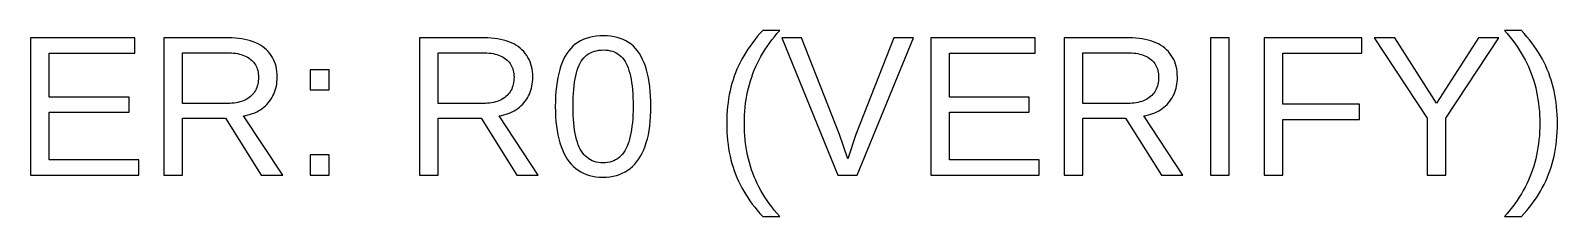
# Model space of a CAD drawing. Extents: x -27 to 133, y -77 to 15.
# Drawn here: x 24.47 to 40.9, y -37.8 to -35.8 of the extents above; entities that cross this region are included whole.
import ezdxf

# ---------------------------------------------------------------- set-up
doc = ezdxf.new("R2010")
doc.units = 0
doc.layers.get('0').update_dxf_attribs({"linetype": 'CONTINUOUS'})

msp = doc.modelspace()

# ---------------------------------------------------------------- linework, layer by layer
for points in [[(32.5013, -37.7684), (32.4727, -37.7339), (32.4453, -37.6991), (32.4192, -37.664), (32.3944, -37.6287), (32.3708, -37.593), (32.3486, -37.5571), (32.3276, -37.521), (32.3078, -37.4845), (32.2894, -37.4478), (32.2722, -37.4108), (32.2563, -37.3735), (32.2417, -37.336), (32.2282, -37.298), (32.2159, -37.2595), (32.2046, -37.2205), (32.1943, -37.1809), (32.1852, -37.1408), (32.1771, -37.1001), (32.1701, -37.0588), (32.1642, -37.017), (32.1594, -36.9747), (32.1556, -36.9318), (32.1529, -36.8884), (32.1513, -36.8444), (32.1508, -36.7999), (32.1513, -36.7552), (32.1529, -36.7111), (32.1557, -36.6675), (32.1595, -36.6245), (32.1644, -36.582), (32.1703, -36.54), (32.1774, -36.4986), (32.1856, -36.4578), (32.1948, -36.4175), (32.2052, -36.3777), (32.2166, -36.3385), (32.2291, -36.2999), (32.2427, -36.2618), (32.2575, -36.2241), (32.2735, -36.1867), (32.2907, -36.1497), (32.3092, -36.113), (32.3289, -36.0766), (32.3499, -36.0405), (32.3721, -36.0048), (32.3955, -35.9694), (32.4202, -35.9343), (32.4461, -35.8995), (32.4732, -35.8651), (32.5016, -35.831), (32.5313, -35.7972), (32.3484, -35.7972), (32.3186, -35.8302), (32.29, -35.8635), (32.2626, -35.8972), (32.2365, -35.9312), (32.2115, -35.9655), (32.1878, -36.0002), (32.1653, -36.0352), (32.144, -36.0705), (32.1239, -36.1062), (32.105, -36.1422), (32.0873, -36.1786), (32.0709, -36.2153), (32.0556, -36.2523), (32.0416, -36.2899), (32.0286, -36.3282), (32.0168, -36.3672), (32.0061, -36.407), (31.9965, -36.4474), (31.9881, -36.4887), (31.9808, -36.5306), (31.9746, -36.5733), (31.9695, -36.6168), (31.9656, -36.6609), (31.9628, -36.7058), (31.9611, -36.7515), (31.9605, -36.7978), (31.9605, -36.802), (31.9611, -36.8481), (31.9627, -36.8934), (31.9655, -36.9381), (31.9695, -36.982), (31.9745, -37.0253), (31.9807, -37.0678), (31.9879, -37.1097), (31.9963, -37.1508), (32.0058, -37.1913), (32.0165, -37.231), (32.0282, -37.27), (32.0411, -37.3083), (32.0551, -37.346), (32.0703, -37.3831), (32.0867, -37.4199), (32.1043, -37.4563), (32.1232, -37.4924), (32.1433, -37.5282), (32.1646, -37.5637), (32.1872, -37.5988), (32.2109, -37.6336), (32.236, -37.6681), (32.2622, -37.7022), (32.2897, -37.736), (32.3184, -37.7695), (32.3484, -37.8027), (32.5313, -37.8027)], [(40.5447, -37.7697), (40.5732, -37.7364), (40.6006, -37.7027), (40.6268, -37.6687), (40.6517, -37.6343), (40.6754, -37.5997), (40.698, -37.5647), (40.7193, -37.5293), (40.7394, -37.4936), (40.7582, -37.4576), (40.7759, -37.4213), (40.7924, -37.3846), (40.8076, -37.3476), (40.8217, -37.31), (40.8346, -37.2717), (40.8464, -37.2327), (40.8571, -37.1929), (40.8667, -37.1524), (40.8751, -37.1112), (40.8825, -37.0692), (40.8887, -37.0265), (40.8937, -36.9831), (40.8977, -36.9389), (40.9005, -36.894), (40.9022, -36.8484), (40.9027, -36.802), (40.9027, -36.7978), (40.9022, -36.7518), (40.9005, -36.7064), (40.8977, -36.6618), (40.8938, -36.6178), (40.8887, -36.5746), (40.8826, -36.532), (40.8753, -36.4902), (40.8669, -36.449), (40.8574, -36.4086), (40.8467, -36.3689), (40.835, -36.3298), (40.8221, -36.2915), (40.8081, -36.2539), (40.793, -36.2168), (40.7766, -36.18), (40.7589, -36.1436), (40.7401, -36.1074), (40.72, -36.0716), (40.6986, -36.0362), (40.6761, -36.001), (40.6523, -35.9662), (40.6273, -35.9318), (40.601, -35.8976), (40.5735, -35.8638), (40.5448, -35.8303), (40.5149, -35.7972), (40.332, -35.7972), (40.3616, -35.8311), (40.39, -35.8654), (40.4171, -35.8999), (40.443, -35.9348), (40.4677, -35.9699), (40.4911, -36.0053), (40.5133, -36.0411), (40.5343, -36.0771), (40.554, -36.1134), (40.5725, -36.1501), (40.5897, -36.187), (40.6057, -36.2242), (40.6205, -36.2618), (40.6341, -36.2997), (40.6466, -36.3383), (40.6581, -36.3774), (40.6684, -36.4171), (40.6776, -36.4573), (40.6858, -36.4981), (40.6929, -36.5395), (40.6989, -36.5815), (40.7038, -36.624), (40.7076, -36.6672), (40.7103, -36.7108), (40.7119, -36.7551), (40.7125, -36.7999), (40.7119, -36.8448), (40.7103, -36.889), (40.7076, -36.9327), (40.7038, -36.9758), (40.6989, -37.0183), (40.693, -37.0602), (40.686, -37.1016), (40.6778, -37.1424), (40.6686, -37.1826), (40.6584, -37.2222), (40.647, -37.2612), (40.6346, -37.2997), (40.621, -37.3376), (40.6063, -37.375), (40.5904, -37.4122), (40.5732, -37.4491), (40.5547, -37.4857), (40.535, -37.5221), (40.514, -37.5581), (40.4918, -37.5939), (40.4683, -37.6294), (40.4435, -37.6646), (40.4175, -37.6995), (40.3903, -37.7342), (40.3618, -37.7686), (40.332, -37.8027), (40.5149, -37.8027)], [(25.6335, -37.193), (24.6675, -37.193), (24.6675, -36.6769), (25.5273, -36.6769), (25.5273, -36.5151), (24.6675, -36.5151), (24.6675, -36.04), (25.5904, -36.04), (25.5904, -35.876), (24.4668, -35.876), (24.4668, -37.357), (25.6335, -37.357)], [(26.1034, -36.7421), (26.5649, -36.7421), (26.9496, -37.357), (27.1808, -37.357), (26.7604, -36.719), (26.786, -36.714), (26.8107, -36.708), (26.8346, -36.701), (26.8576, -36.693), (26.8797, -36.6841), (26.901, -36.6741), (26.9214, -36.6632), (26.941, -36.6513), (26.9597, -36.6384), (26.9775, -36.6246), (26.9944, -36.6097), (27.0105, -36.5939), (27.0258, -36.5771), (27.04, -36.5595), (27.0531, -36.5412), (27.065, -36.5224), (27.0758, -36.5029), (27.0855, -36.4828), (27.0941, -36.4621), (27.1014, -36.4407), (27.1077, -36.4188), (27.1128, -36.3962), (27.1168, -36.373), (27.1197, -36.3491), (27.1214, -36.3247), (27.1219, -36.2996), (27.1211, -36.2694), (27.1187, -36.2402), (27.1147, -36.2121), (27.109, -36.185), (27.1018, -36.159), (27.0929, -36.134), (27.0825, -36.11), (27.0704, -36.087), (27.0567, -36.0652), (27.0414, -36.0443), (27.0245, -36.0245), (27.006, -36.0057), (26.9858, -35.988), (26.9642, -35.9714), (26.9412, -35.9562), (26.9169, -35.9423), (26.8913, -35.9297), (26.8642, -35.9184), (26.8359, -35.9085), (26.8062, -35.8999), (26.7751, -35.8926), (26.7427, -35.8866), (26.7089, -35.882), (26.6738, -35.8787), (26.6374, -35.8767), (26.5995, -35.876), (25.9027, -35.876), (25.9027, -37.357), (26.1034, -37.357)], [(28.8543, -36.7421), (29.3157, -36.7421), (29.7005, -37.357), (29.9317, -37.357), (29.5113, -36.719), (29.5369, -36.714), (29.5616, -36.708), (29.5855, -36.701), (29.6085, -36.693), (29.6306, -36.6841), (29.6519, -36.6741), (29.6723, -36.6632), (29.6919, -36.6513), (29.7106, -36.6384), (29.7284, -36.6246), (29.7453, -36.6097), (29.7614, -36.5939), (29.7767, -36.5771), (29.7909, -36.5595), (29.804, -36.5412), (29.8159, -36.5224), (29.8267, -36.5029), (29.8364, -36.4828), (29.8449, -36.4621), (29.8523, -36.4407), (29.8586, -36.4188), (29.8637, -36.3962), (29.8677, -36.373), (29.8706, -36.3491), (29.8723, -36.3247), (29.8728, -36.2996), (29.872, -36.2694), (29.8696, -36.2402), (29.8656, -36.2121), (29.8599, -36.185), (29.8527, -36.159), (29.8438, -36.134), (29.8334, -36.11), (29.8213, -36.087), (29.8076, -36.0652), (29.7923, -36.0443), (29.7754, -36.0245), (29.7568, -36.0057), (29.7367, -35.988), (29.7151, -35.9714), (29.6921, -35.9562), (29.6678, -35.9423), (29.6422, -35.9297), (29.6151, -35.9184), (29.5868, -35.9085), (29.5571, -35.8999), (29.526, -35.8926), (29.4936, -35.8866), (29.4598, -35.882), (29.4247, -35.8787), (29.3882, -35.8767), (29.3504, -35.876), (28.6536, -35.876), (28.6536, -37.357), (28.8543, -37.357)], [(30.6662, -37.3769), (30.7033, -37.3734), (30.7389, -37.3676), (30.773, -37.3595), (30.8057, -37.3491), (30.8368, -37.3364), (30.8666, -37.3213), (30.8948, -37.304), (30.9216, -37.2843), (30.9469, -37.2623), (30.9707, -37.2381), (30.993, -37.2114), (31.0139, -37.1825), (31.0332, -37.1514), (31.051, -37.1182), (31.0673, -37.0829), (31.082, -37.0456), (31.0952, -37.0062), (31.1068, -36.9647), (31.1169, -36.9211), (31.1254, -36.8754), (31.1324, -36.8277), (31.1378, -36.7779), (31.1416, -36.726), (31.144, -36.672), (31.1447, -36.616), (31.144, -36.559), (31.1418, -36.5043), (31.1381, -36.4517), (31.133, -36.4013), (31.1263, -36.3531), (31.1182, -36.3071), (31.1086, -36.2633), (31.0976, -36.2216), (31.085, -36.1822), (31.071, -36.1449), (31.0556, -36.1099), (31.0386, -36.077), (31.0202, -36.0463), (31.0002, -36.0178), (30.9786, -35.9917), (30.9554, -35.9678), (30.9306, -35.9461), (30.9041, -35.9268), (30.876, -35.9097), (30.8463, -35.8949), (30.815, -35.8824), (30.782, -35.8722), (30.7474, -35.8642), (30.7112, -35.8585), (30.6734, -35.8551), (30.6339, -35.8539), (30.5934, -35.8551), (30.5546, -35.8584), (30.5174, -35.8641), (30.482, -35.872), (30.4483, -35.8821), (30.4163, -35.8945), (30.3861, -35.9091), (30.3575, -35.926), (30.3306, -35.9451), (30.3055, -35.9665), (30.282, -35.9902), (30.2603, -36.016), (30.2403, -36.0442), (30.2219, -36.0746), (30.2049, -36.1073), (30.1894, -36.1422), (30.1754, -36.1794), (30.1629, -36.2188), (30.1518, -36.2606), (30.1423, -36.3045), (30.1342, -36.3508), (30.1275, -36.3993), (30.1224, -36.4501), (30.1187, -36.5031), (30.1165, -36.5584), (30.1157, -36.616), (30.1165, -36.6723), (30.1188, -36.7266), (30.1226, -36.7787), (30.1279, -36.8287), (30.1347, -36.8766), (30.143, -36.9224), (30.1529, -36.966), (30.1643, -37.0076), (30.1772, -37.047), (30.1916, -37.0843), (30.2075, -37.1195), (30.225, -37.1526), (30.244, -37.1836), (30.2644, -37.2123), (30.2864, -37.2388), (30.3099, -37.263), (30.3349, -37.2848), (30.3614, -37.3044), (30.3894, -37.3216), (30.4189, -37.3366), (30.45, -37.3493), (30.4825, -37.3596), (30.5165, -37.3677), (30.552, -37.3734), (30.5891, -37.3769), (30.6276, -37.378)], [(33.9703, -35.876), (33.759, -35.876), (33.3512, -36.9187), (33.2629, -37.1804), (33.1746, -36.9187), (32.7647, -35.876), (32.5534, -35.876), (33.1578, -37.357), (33.3659, -37.357)], [(35.3231, -37.193), (34.3572, -37.193), (34.3572, -36.6769), (35.2169, -36.6769), (35.2169, -36.5151), (34.3572, -36.5151), (34.3572, -36.04), (35.28, -36.04), (35.28, -35.876), (34.1564, -35.876), (34.1564, -37.357), (35.3231, -37.357)], [(35.793, -36.7421), (36.2545, -36.7421), (36.6392, -37.357), (36.8704, -37.357), (36.45, -36.719), (36.4756, -36.714), (36.5003, -36.708), (36.5242, -36.701), (36.5472, -36.693), (36.5693, -36.6841), (36.5906, -36.6741), (36.611, -36.6632), (36.6306, -36.6513), (36.6493, -36.6384), (36.6671, -36.6246), (36.684, -36.6097), (36.7001, -36.5939), (36.7154, -36.5771), (36.7296, -36.5595), (36.7427, -36.5412), (36.7546, -36.5224), (36.7654, -36.5029), (36.7751, -36.4828), (36.7837, -36.4621), (36.7911, -36.4407), (36.7973, -36.4188), (36.8024, -36.3962), (36.8064, -36.373), (36.8093, -36.3491), (36.811, -36.3247), (36.8115, -36.2996), (36.8107, -36.2694), (36.8083, -36.2402), (36.8043, -36.2121), (36.7987, -36.185), (36.7914, -36.159), (36.7825, -36.134), (36.7721, -36.11), (36.76, -36.087), (36.7463, -36.0652), (36.731, -36.0443), (36.7141, -36.0245), (36.6956, -36.0057), (36.6754, -35.988), (36.6538, -35.9714), (36.6308, -35.9562), (36.6065, -35.9423), (36.5809, -35.9297), (36.5539, -35.9184), (36.5255, -35.9085), (36.4958, -35.8999), (36.4647, -35.8926), (36.4323, -35.8866), (36.3985, -35.882), (36.3634, -35.8787), (36.327, -35.8767), (36.2891, -35.876), (35.5923, -35.876), (35.5923, -37.357), (35.793, -37.357)], [(37.3698, -35.876), (37.169, -35.876), (37.169, -37.357), (37.3698, -37.357)], [(37.9458, -36.7568), (38.772, -36.7568), (38.772, -36.5908), (37.9458, -36.5908), (37.9458, -36.04), (38.7972, -36.04), (38.7972, -35.876), (37.7451, -35.876), (37.7451, -37.357), (37.9458, -37.357)], [(39.7002, -36.7432), (40.272, -35.876), (40.0512, -35.876), (39.6024, -36.5813), (39.1515, -35.876), (38.9308, -35.876), (39.5005, -36.7432), (39.5005, -37.357), (39.7002, -37.357)], [(26.1034, -36.0368), (26.5796, -36.0368), (26.6045, -36.0372), (26.6285, -36.0384), (26.6516, -36.0404), (26.6738, -36.0432), (26.6951, -36.0469), (26.7154, -36.0513), (26.7349, -36.0565), (26.7534, -36.0625), (26.771, -36.0693), (26.7877, -36.0769), (26.8035, -36.0854), (26.8184, -36.0946), (26.8324, -36.1046), (26.8453, -36.1154), (26.8573, -36.1269), (26.8682, -36.1392), (26.8781, -36.1522), (26.8869, -36.1659), (26.8947, -36.1803), (26.9014, -36.1955), (26.9071, -36.2114), (26.9118, -36.228), (26.9155, -36.2453), (26.918, -36.2634), (26.9196, -36.2822), (26.9201, -36.3017), (26.9196, -36.3219), (26.9181, -36.3414), (26.9155, -36.3602), (26.9119, -36.3782), (26.9073, -36.3956), (26.9017, -36.4123), (26.895, -36.4282), (26.8873, -36.4435), (26.8786, -36.4581), (26.8688, -36.4719), (26.858, -36.4851), (26.8462, -36.4975), (26.8334, -36.5093), (26.8196, -36.5203), (26.805, -36.5303), (26.7896, -36.5396), (26.7732, -36.5479), (26.7561, -36.5553), (26.738, -36.5619), (26.7191, -36.5676), (26.6994, -36.5724), (26.6788, -36.5764), (26.6574, -36.5795), (26.6351, -36.5816), (26.612, -36.583), (26.588, -36.5834), (26.1034, -36.5834)], [(28.8543, -36.0368), (29.3305, -36.0368), (29.3554, -36.0372), (29.3794, -36.0384), (29.4025, -36.0404), (29.4247, -36.0432), (29.446, -36.0469), (29.4663, -36.0513), (29.4858, -36.0565), (29.5043, -36.0625), (29.5219, -36.0693), (29.5386, -36.0769), (29.5544, -36.0854), (29.5693, -36.0946), (29.5832, -36.1046), (29.5962, -36.1154), (29.6082, -36.1269), (29.6191, -36.1392), (29.629, -36.1522), (29.6378, -36.1659), (29.6456, -36.1803), (29.6523, -36.1955), (29.658, -36.2114), (29.6627, -36.228), (29.6663, -36.2453), (29.6689, -36.2634), (29.6705, -36.2822), (29.671, -36.3017), (29.6705, -36.3219), (29.669, -36.3414), (29.6664, -36.3602), (29.6628, -36.3782), (29.6582, -36.3956), (29.6525, -36.4123), (29.6459, -36.4282), (29.6382, -36.4435), (29.6295, -36.4581), (29.6197, -36.4719), (29.6089, -36.4851), (29.5971, -36.4975), (29.5843, -36.5093), (29.5705, -36.5203), (29.5559, -36.5303), (29.5404, -36.5396), (29.5241, -36.5479), (29.5069, -36.5553), (29.4889, -36.5619), (29.47, -36.5676), (29.4503, -36.5724), (29.4297, -36.5764), (29.4083, -36.5795), (29.386, -36.5816), (29.3629, -36.583), (29.3389, -36.5834), (28.8543, -36.5834)], [(30.6044, -37.2227), (30.5801, -37.2201), (30.5569, -37.2157), (30.5348, -37.2097), (30.5138, -37.2019), (30.4938, -37.1924), (30.475, -37.1812), (30.4572, -37.1682), (30.4404, -37.1535), (30.4248, -37.1371), (30.4102, -37.1189), (30.3967, -37.099), (30.3843, -37.0774), (30.3729, -37.0539), (30.3623, -37.0285), (30.3527, -37.001), (30.3441, -36.9715), (30.3363, -36.94), (30.3294, -36.9065), (30.3235, -36.871), (30.3185, -36.8335), (30.3143, -36.794), (30.3111, -36.7525), (30.3089, -36.709), (30.3075, -36.6635), (30.307, -36.616), (30.3075, -36.5671), (30.3088, -36.5204), (30.3111, -36.4758), (30.3142, -36.4334), (30.3183, -36.3932), (30.3233, -36.3551), (30.3291, -36.3192), (30.3359, -36.2855), (30.3436, -36.2539), (30.3521, -36.2245), (30.3616, -36.1973), (30.372, -36.1722), (30.3832, -36.1493), (30.3955, -36.1283), (30.409, -36.109), (30.4236, -36.0914), (30.4394, -36.0754), (30.4564, -36.0611), (30.4745, -36.0486), (30.4938, -36.0376), (30.5142, -36.0284), (30.5359, -36.0208), (30.5586, -36.015), (30.5826, -36.0108), (30.6077, -36.0082), (30.6339, -36.0074), (30.6596, -36.0083), (30.684, -36.0108), (30.7074, -36.0151), (30.7296, -36.021), (30.7507, -36.0287), (30.7706, -36.0381), (30.7894, -36.0492), (30.8071, -36.0619), (30.8236, -36.0764), (30.839, -36.0926), (30.8532, -36.1105), (30.8663, -36.1301), (30.8783, -36.1514), (30.8893, -36.1746), (30.8993, -36.1999), (30.9086, -36.2273), (30.9169, -36.2567), (30.9243, -36.2883), (30.9309, -36.3219), (30.9366, -36.3577), (30.9414, -36.3955), (30.9454, -36.4354), (30.9485, -36.4774), (30.9507, -36.5215), (30.952, -36.5677), (30.9524, -36.616), (30.9519, -36.6626), (30.9506, -36.7073), (30.9483, -36.7501), (30.945, -36.791), (30.9409, -36.8301), (30.9358, -36.8672), (30.9299, -36.9025), (30.923, -36.9358), (30.9151, -36.9673), (30.9064, -36.9969), (30.8967, -37.0246), (30.8861, -37.0504), (30.8746, -37.0743), (30.8621, -37.0964), (30.8486, -37.1167), (30.834, -37.1352), (30.8183, -37.152), (30.8016, -37.167), (30.7838, -37.1802), (30.765, -37.1917), (30.7451, -37.2014), (30.7241, -37.2094), (30.7021, -37.2156), (30.679, -37.22), (30.6549, -37.2226), (30.6297, -37.2235)], [(35.793, -36.0368), (36.2692, -36.0368), (36.2941, -36.0372), (36.3181, -36.0384), (36.3412, -36.0404), (36.3634, -36.0432), (36.3847, -36.0469), (36.405, -36.0513), (36.4245, -36.0565), (36.443, -36.0625), (36.4606, -36.0693), (36.4773, -36.0769), (36.4931, -36.0854), (36.508, -36.0946), (36.522, -36.1046), (36.5349, -36.1154), (36.5469, -36.1269), (36.5578, -36.1392), (36.5677, -36.1522), (36.5765, -36.1659), (36.5843, -36.1803), (36.591, -36.1955), (36.5968, -36.2114), (36.6014, -36.228), (36.6051, -36.2453), (36.6077, -36.2634), (36.6092, -36.2822), (36.6097, -36.3017), (36.6092, -36.3219), (36.6077, -36.3414), (36.6051, -36.3602), (36.6015, -36.3782), (36.5969, -36.3956), (36.5913, -36.4123), (36.5846, -36.4282), (36.5769, -36.4435), (36.5682, -36.4581), (36.5584, -36.4719), (36.5476, -36.4851), (36.5358, -36.4975), (36.523, -36.5093), (36.5092, -36.5203), (36.4946, -36.5303), (36.4792, -36.5396), (36.4628, -36.5479), (36.4457, -36.5553), (36.4276, -36.5619), (36.4088, -36.5676), (36.389, -36.5724), (36.3684, -36.5764), (36.347, -36.5795), (36.3247, -36.5816), (36.3016, -36.583), (36.2776, -36.5834), (35.793, -36.5834)], [(27.6823, -36.2197), (27.4773, -36.2197), (27.4773, -36.4373), (27.6823, -36.4373)], [(27.6823, -37.1394), (27.4773, -37.1394), (27.4773, -37.357), (27.6823, -37.357)]]:
    msp.add_lwpolyline(points, close=True)

doc.saveas('drawing.dxf')
